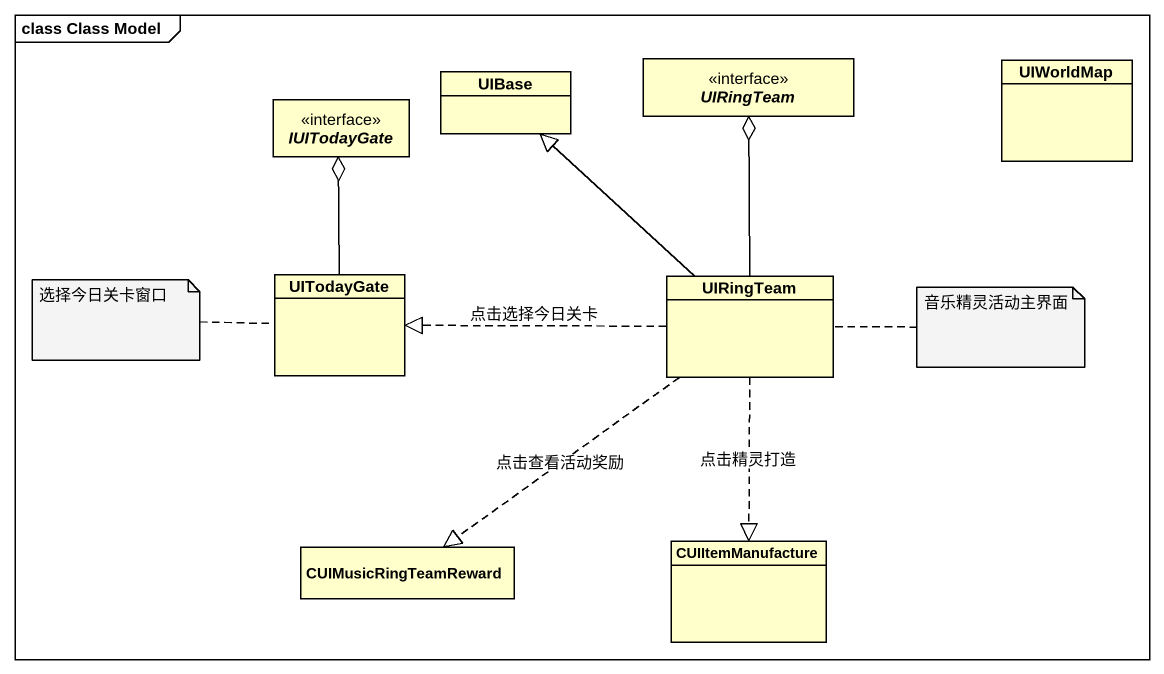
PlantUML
@startuml
mainframe class Class Model
hide circle
hide empty members
class UIBase
interface UIRingTeam
class UIWorldMap
interface IUITodayGate
class UITodayGate
class "UIRingTeam" as UIRingTeam_2
class CUIMusicRingTeamReward
class CUIItemManufacture
UITodayGate -up-o IUITodayGate
UIRingTeam_2 -up-|> UIBase
UIRingTeam_2 -up-o UIRingTeam
UIRingTeam_2 .left.|> UITodayGate : 点击选择今日关卡
UIRingTeam_2 ..|> CUIMusicRingTeamReward : 点击查看活动奖励
UIRingTeam_2 ..|> CUIItemManufacture : 点击精灵打造
note left of UITodayGate : 选择今日关卡窗口
note right of UIRingTeam_2 : 音乐精灵活动主界面
@enduml
